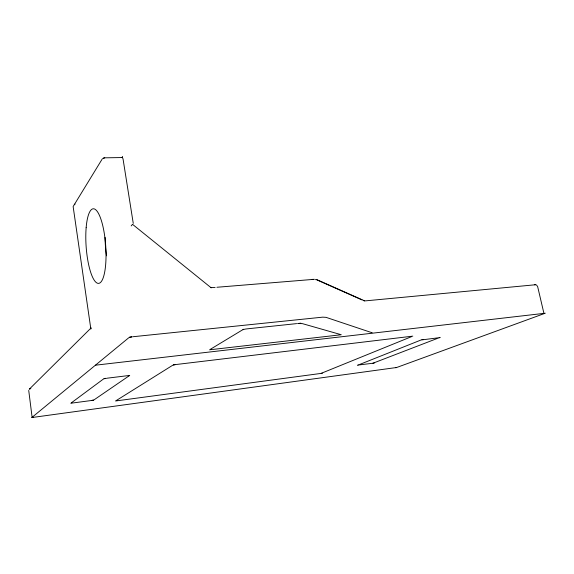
<?xml version="1.0" encoding="UTF-8"?>
<svg xmlns="http://www.w3.org/2000/svg" width="574" height="574" viewBox="0 0 574 574"><rect width="100%" height="100%" fill="white"/><g stroke="black" fill="none" stroke-linecap="round" stroke-linejoin="round"><path stroke-width="0.86" d="M90.893 328.421L90.857 329.031L73.135 206.554L102.172 159.07M28.722 390.413L32.108 417.298L33.55 417.298L31.721 417.556M32.108 417.298L128.612 337.878A3.753 0.66 -9 0 1 132.214 336.83L129.588 337.082M536.453 284.977L537.623 286.519L544.001 313.677L396.921 367.403M133.261 223.394L123.166 159.744A3.559 1.026 87.5 0 0 121.989 157.556L122.642 156.444M211.153 287.789L132.508 224.312L131.188 225.919M372.942 363.227L439.332 337.67L421 340.009L358.147 365.057L374.284 363.062M104.726 157.821L102.818 158.532A1.801 0.653 -6.9 0 1 104.985 157.821L121.989 157.556M29.217 389.272L91.151 327.869M71.32 402.848L103.349 379.091A2.992 0.416 -9.1 0 1 106.161 378.323L104.052 378.567M128.949 375.948L94.071 399.841L91.661 400.465L93.49 400.236M243.591 329.225L242.759 329.777A3.408 0.567 -10.3 0 1 246.712 328.895L296.615 323.621M70.789 403.242L90.993 400.566M116.149 400.616L172.451 365.408A2.97 0.423 -9.7 0 1 175.386 364.619L173.348 364.849M129.71 375.425L129.05 375.826A2.956 0.409 -9.3 0 0 126.89 375.769L106.936 378.216M242.328 329.985L210.579 349.171A3.143 0.481 -10 0 0 211.713 349.537L209.524 349.81M115.546 400.989L320.5 373.487M75.108 204.1L74.39 204.43A1.614 0.509 -6.7 0 0 74.433 204.688M210.945 287.66L215.121 287.416M411.429 336.701L321.031 373.409L322.416 373.229M412.799 336.142L176.139 364.512M395.895 367.776L396.598 367.504L34.167 417.226M357.365 365.301L358.212 364.978M439.21 337.77L440.287 337.376M314.423 279.301L216.9 287.265M30.853 388.368L29.669 388.878L30.113 388.935M534.932 284.604L534.487 284.697L535.836 284.718L365.509 300.862L363.873 300.711L364.54 300.819L316.992 279.703M545.3 313.225L543.786 313.411L544.238 313.469M315.363 279.682L316.181 279.581L361.964 299.901M95.392 365.2L543.334 313.447M212.423 349.48L341.279 334.735M421.919 339.621L423.404 339.456M300.798 323.176L297.755 323.521L302.354 323.621L340.073 334.391M133.175 336.708L322.724 317.149L326.046 317.35L372.131 332.769M312.191 279.416L313.21 279.33M106.52 255.825A37.03 10.397 86 0 1 105.085 237.363M86.15 227.699A37.396 9.787 85.9 0 0 98.463 283.384A37.396 9.787 85.9 0 0 103.105 227.161A37.396 9.787 85.9 0 0 86.15 227.699"/></g></svg>
